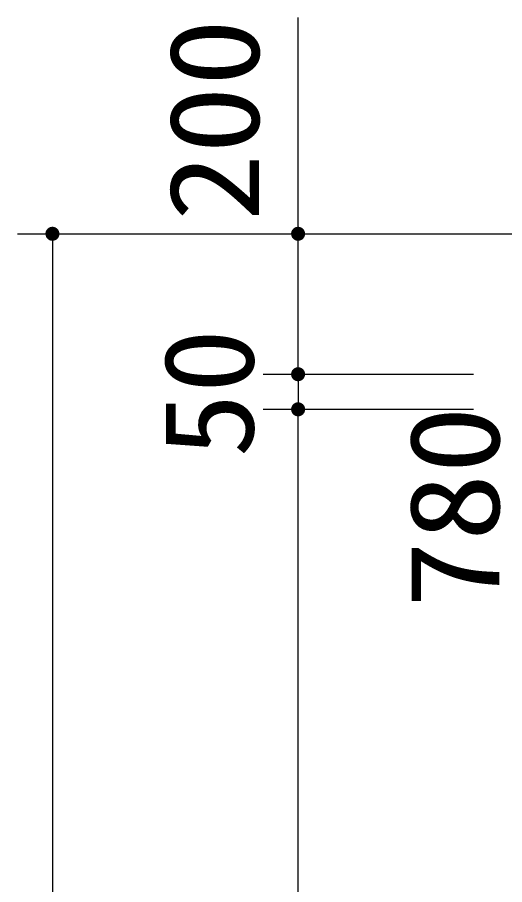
# Model space of a CAD drawing. Units: millimetres, scale not verified. Extents: x -14850 to 14850, y -10500 to 10500.
# Drawn here: x -11220 to -10526, y -4272 to -3036 of the extents above; entities that cross this region are included whole.
import ezdxf
from ezdxf.enums import TextEntityAlignment as Align

# ---------------------------------------------------------------- set-up
doc = ezdxf.new("R2010")
doc.units = ezdxf.units.MM
doc.header["$LTSCALE"] = 50
doc.layers.add('0-5_製作', color=5, linetype='Continuous', lineweight=25)
doc.styles.add('ＭＳ ゴシック', font='')
doc.styles.get('ＭＳ ゴシック').set_extended_font_data('MS Gothic')

msp = doc.modelspace()

# ---------------------------------------------------------------- linework, layer by layer
at = {"layer": '0-5_製作', "color": 2}
for p, q in [((-10820.38, -3344.6), (-10820.38, -3036.32)), ((-11220.38, -3344.6), (-10337.02, -3344.6)), ((-11170.38, -3344.6), (-11170.38, -5974.6)), ((-10820.38, -3544.6), (-10820.38, -3344.6)), ((-10870.38, -3544.6), (-10570.38, -3544.6)), ((-10820.38, -3544.6), (-10820.38, -3594.6)), ((-10870.38, -3594.6), (-10570.38, -3594.6)), ((-10870.38, -3594.6), (-10570.38, -3594.6)), ((-10820.38, -5624.6), (-10820.38, -3594.6))]:
    msp.add_line(p, q, dxfattribs=at)
at = {"layer": '0-5_製作'}
for points in [[(-11172.87, -3334.91), (-11170.38, -3344.6), (-11174.06, -3335.3)], [(-11172.87, -3334.91), (-11170.38, -3334.6), (-11170.38, -3344.6)], [(-11171.63, -3334.68), (-11170.38, -3334.6), (-11172.87, -3334.91)], [(-11170.38, -3334.6), (-11160.38, -3344.6), (-11170.38, -3344.6)], [(-11169.75, -3334.62), (-11160.38, -3344.6), (-11170.38, -3334.6)], [(-11168.5, -3334.78), (-11160.38, -3344.6), (-11169.75, -3334.62)], [(-11167.29, -3335.09), (-11160.38, -3344.6), (-11168.5, -3334.78)], [(-11166.12, -3335.55), (-11160.38, -3344.6), (-11167.29, -3335.09)], [(-10822.87, -3334.91), (-10820.38, -3344.6), (-10824.06, -3335.3)], [(-10822.87, -3334.91), (-10820.38, -3334.6), (-10820.38, -3344.6)], [(-10821.63, -3334.68), (-10820.38, -3334.6), (-10822.87, -3334.91)], [(-10820.38, -3334.6), (-10810.38, -3344.6), (-10820.38, -3344.6)], [(-10819.75, -3334.62), (-10810.38, -3344.6), (-10820.38, -3334.6)], [(-10818.5, -3334.78), (-10810.38, -3344.6), (-10819.75, -3334.62)], [(-10817.29, -3335.09), (-10810.38, -3344.6), (-10818.5, -3334.78)], [(-10816.12, -3335.55), (-10810.38, -3344.6), (-10817.29, -3335.09)], [(-11180.36, -3343.97), (-11170.38, -3344.6), (-11180.38, -3344.6)], [(-11180.38, -3344.6), (-11179.14, -3349.42), (-11180.3, -3345.85)], [(-11180.38, -3344.6), (-11178.47, -3350.48), (-11179.14, -3349.42)], [(-11170.38, -3344.6), (-11178.47, -3350.48), (-11180.38, -3344.6)], [(-11180.2, -3342.73), (-11170.38, -3344.6), (-11180.36, -3343.97)], [(-11180.3, -3345.85), (-11179.68, -3348.28), (-11180.06, -3347.09)], [(-11180.3, -3345.85), (-11179.14, -3349.42), (-11179.68, -3348.28)], [(-11179.89, -3341.51), (-11170.38, -3344.6), (-11180.2, -3342.73)], [(-11179.43, -3340.34), (-11170.38, -3344.6), (-11179.89, -3341.51)], [(-11178.82, -3339.24), (-11170.38, -3344.6), (-11179.43, -3340.34)], [(-11178.08, -3338.23), (-11170.38, -3344.6), (-11178.82, -3339.24)], [(-11170.38, -3344.6), (-11177.67, -3351.45), (-11178.47, -3350.48)], [(-11177.22, -3337.31), (-11170.38, -3344.6), (-11178.08, -3338.23)], [(-11170.38, -3344.6), (-11176.75, -3352.31), (-11177.67, -3351.45)], [(-11176.26, -3336.51), (-11170.38, -3344.6), (-11177.22, -3337.31)], [(-11170.38, -3344.6), (-11175.74, -3353.04), (-11176.75, -3352.31)], [(-11175.2, -3335.84), (-11170.38, -3344.6), (-11176.26, -3336.51)], [(-11170.38, -3344.6), (-11174.64, -3353.65), (-11175.74, -3353.04)], [(-11174.06, -3335.3), (-11170.38, -3344.6), (-11175.2, -3335.84)], [(-11170.38, -3344.6), (-11173.47, -3354.11), (-11174.64, -3353.65)], [(-11170.38, -3344.6), (-11172.25, -3354.42), (-11173.47, -3354.11)], [(-11170.38, -3344.6), (-11171.01, -3354.58), (-11172.25, -3354.42)], [(-11170.38, -3344.6), (-11170.38, -3354.6), (-11171.01, -3354.58)], [(-11170.38, -3344.6), (-11169.12, -3354.52), (-11170.38, -3354.6)], [(-11170.38, -3344.6), (-11167.89, -3354.29), (-11169.12, -3354.52)], [(-11170.38, -3344.6), (-11166.7, -3353.9), (-11167.89, -3354.29)], [(-11160.38, -3344.6), (-11166.7, -3353.9), (-11170.38, -3344.6)], [(-11160.38, -3344.6), (-11165.56, -3353.36), (-11166.7, -3353.9)], [(-11165.02, -3336.16), (-11160.38, -3344.6), (-11166.12, -3335.55)], [(-11160.38, -3344.6), (-11164.5, -3352.69), (-11165.56, -3353.36)], [(-11164, -3336.89), (-11160.38, -3344.6), (-11165.02, -3336.16)], [(-11160.38, -3344.6), (-11163.53, -3351.89), (-11164.5, -3352.69)], [(-11163.09, -3337.75), (-11160.38, -3344.6), (-11164, -3336.89)], [(-11160.38, -3344.6), (-11162.67, -3350.97), (-11163.53, -3351.89)], [(-11162.29, -3338.72), (-11160.38, -3344.6), (-11163.09, -3337.75)], [(-11160.38, -3344.6), (-11161.93, -3349.96), (-11162.67, -3350.97)], [(-11161.62, -3339.78), (-11160.38, -3344.6), (-11162.29, -3338.72)], [(-11160.38, -3344.6), (-11161.33, -3348.86), (-11161.93, -3349.96)], [(-11161.62, -3339.78), (-11160.46, -3343.35), (-11160.38, -3344.6)], [(-11161.08, -3340.92), (-11160.46, -3343.35), (-11161.62, -3339.78)], [(-11160.38, -3344.6), (-11160.87, -3347.69), (-11161.33, -3348.86)], [(-11161.08, -3340.92), (-11160.69, -3342.11), (-11160.46, -3343.35)], [(-11160.38, -3344.6), (-11160.56, -3346.47), (-11160.87, -3347.69)], [(-11160.38, -3344.6), (-11160.4, -3345.23), (-11160.56, -3346.47)], [(-10830.36, -3343.97), (-10820.38, -3344.6), (-10830.38, -3344.6)], [(-10830.38, -3344.6), (-10829.14, -3349.42), (-10830.3, -3345.85)], [(-10830.38, -3344.6), (-10828.47, -3350.48), (-10829.14, -3349.42)], [(-10820.38, -3344.6), (-10828.47, -3350.48), (-10830.38, -3344.6)], [(-10830.2, -3342.73), (-10820.38, -3344.6), (-10830.36, -3343.97)], [(-10830.3, -3345.85), (-10829.68, -3348.28), (-10830.06, -3347.09)], [(-10830.3, -3345.85), (-10829.14, -3349.42), (-10829.68, -3348.28)], [(-10829.89, -3341.51), (-10820.38, -3344.6), (-10830.2, -3342.73)], [(-10829.43, -3340.34), (-10820.38, -3344.6), (-10829.89, -3341.51)], [(-10828.82, -3339.24), (-10820.38, -3344.6), (-10829.43, -3340.34)], [(-10828.08, -3338.23), (-10820.38, -3344.6), (-10828.82, -3339.24)], [(-10820.38, -3344.6), (-10827.67, -3351.45), (-10828.47, -3350.48)], [(-10827.22, -3337.31), (-10820.38, -3344.6), (-10828.08, -3338.23)], [(-10820.38, -3344.6), (-10826.75, -3352.31), (-10827.67, -3351.45)], [(-10826.26, -3336.51), (-10820.38, -3344.6), (-10827.22, -3337.31)], [(-10820.38, -3344.6), (-10825.74, -3353.04), (-10826.75, -3352.31)], [(-10825.2, -3335.84), (-10820.38, -3344.6), (-10826.26, -3336.51)], [(-10820.38, -3344.6), (-10824.64, -3353.65), (-10825.74, -3353.04)], [(-10824.06, -3335.3), (-10820.38, -3344.6), (-10825.2, -3335.84)], [(-10820.38, -3344.6), (-10823.47, -3354.11), (-10824.64, -3353.65)], [(-10820.38, -3344.6), (-10822.25, -3354.42), (-10823.47, -3354.11)], [(-10820.38, -3344.6), (-10821.01, -3354.58), (-10822.25, -3354.42)], [(-10820.38, -3344.6), (-10820.38, -3354.6), (-10821.01, -3354.58)], [(-10820.38, -3344.6), (-10819.12, -3354.52), (-10820.38, -3354.6)], [(-10820.38, -3344.6), (-10817.89, -3354.29), (-10819.12, -3354.52)], [(-10820.38, -3344.6), (-10816.7, -3353.9), (-10817.89, -3354.29)], [(-10810.38, -3344.6), (-10816.7, -3353.9), (-10820.38, -3344.6)], [(-10810.38, -3344.6), (-10815.56, -3353.36), (-10816.7, -3353.9)], [(-10815.02, -3336.16), (-10810.38, -3344.6), (-10816.12, -3335.55)], [(-10810.38, -3344.6), (-10814.5, -3352.69), (-10815.56, -3353.36)], [(-10814, -3336.89), (-10810.38, -3344.6), (-10815.02, -3336.16)], [(-10810.38, -3344.6), (-10813.53, -3351.89), (-10814.5, -3352.69)], [(-10813.09, -3337.75), (-10810.38, -3344.6), (-10814, -3336.89)], [(-10810.38, -3344.6), (-10812.67, -3350.97), (-10813.53, -3351.89)], [(-10812.29, -3338.72), (-10810.38, -3344.6), (-10813.09, -3337.75)], [(-10810.38, -3344.6), (-10811.93, -3349.96), (-10812.67, -3350.97)], [(-10811.62, -3339.78), (-10810.38, -3344.6), (-10812.29, -3338.72)], [(-10810.38, -3344.6), (-10811.33, -3348.86), (-10811.93, -3349.96)], [(-10811.62, -3339.78), (-10810.46, -3343.35), (-10810.38, -3344.6)], [(-10811.08, -3340.92), (-10810.46, -3343.35), (-10811.62, -3339.78)], [(-10810.38, -3344.6), (-10810.87, -3347.69), (-10811.33, -3348.86)], [(-10811.08, -3340.92), (-10810.69, -3342.11), (-10810.46, -3343.35)], [(-10810.38, -3344.6), (-10810.56, -3346.47), (-10810.87, -3347.69)], [(-10810.38, -3344.6), (-10810.4, -3345.23), (-10810.56, -3346.47)], [(-10830.36, -3543.97), (-10820.38, -3544.6), (-10830.38, -3544.6)], [(-10830.38, -3544.6), (-10828.47, -3550.48), (-10830.3, -3545.85)], [(-10830.38, -3544.6), (-10827.67, -3551.44), (-10828.47, -3550.48)], [(-10820.38, -3544.6), (-10827.67, -3551.44), (-10830.38, -3544.6)], [(-10830.2, -3542.73), (-10820.38, -3544.6), (-10830.36, -3543.97)], [(-10829.89, -3541.51), (-10820.38, -3544.6), (-10830.2, -3542.73)], [(-10829.43, -3540.34), (-10820.38, -3544.6), (-10829.89, -3541.51)], [(-10828.82, -3539.24), (-10820.38, -3544.6), (-10829.43, -3540.34)], [(-10828.08, -3538.23), (-10820.38, -3544.6), (-10828.82, -3539.24)], [(-10827.22, -3537.31), (-10820.38, -3544.6), (-10828.08, -3538.23)], [(-10820.38, -3544.6), (-10826.75, -3552.3), (-10827.67, -3551.44)], [(-10826.26, -3536.51), (-10820.38, -3544.6), (-10827.22, -3537.31)], [(-10820.38, -3544.6), (-10825.74, -3553.04), (-10826.75, -3552.3)], [(-10825.2, -3535.84), (-10820.38, -3544.6), (-10826.26, -3536.51)], [(-10820.38, -3544.6), (-10824.64, -3553.65), (-10825.74, -3553.04)], [(-10824.06, -3535.3), (-10820.38, -3544.6), (-10825.2, -3535.84)], [(-10820.38, -3544.6), (-10823.47, -3554.11), (-10824.64, -3553.65)], [(-10822.87, -3534.91), (-10820.38, -3544.6), (-10824.06, -3535.3)], [(-10820.38, -3544.6), (-10822.25, -3554.42), (-10823.47, -3554.11)], [(-10822.87, -3534.91), (-10820.38, -3534.6), (-10820.38, -3544.6)], [(-10821.63, -3534.68), (-10820.38, -3534.6), (-10822.87, -3534.91)], [(-10820.38, -3544.6), (-10821.01, -3554.58), (-10822.25, -3554.42)], [(-10820.38, -3544.6), (-10820.38, -3554.6), (-10821.01, -3554.58)], [(-10820.38, -3534.6), (-10810.38, -3544.6), (-10820.38, -3544.6)], [(-10819.75, -3534.62), (-10810.38, -3544.6), (-10820.38, -3534.6)], [(-10820.38, -3544.6), (-10819.12, -3554.52), (-10820.38, -3554.6)], [(-10820.38, -3544.6), (-10817.89, -3554.29), (-10819.12, -3554.52)], [(-10820.38, -3544.6), (-10816.7, -3553.9), (-10817.89, -3554.29)], [(-10810.38, -3544.6), (-10816.7, -3553.9), (-10820.38, -3544.6)], [(-10818.5, -3534.78), (-10810.38, -3544.6), (-10819.75, -3534.62)], [(-10817.29, -3535.09), (-10810.38, -3544.6), (-10818.5, -3534.78)], [(-10816.12, -3535.55), (-10810.38, -3544.6), (-10817.29, -3535.09)], [(-10810.38, -3544.6), (-10815.56, -3553.36), (-10816.7, -3553.9)], [(-10815.02, -3536.16), (-10810.38, -3544.6), (-10816.12, -3535.55)], [(-10810.38, -3544.6), (-10814.5, -3552.69), (-10815.56, -3553.36)], [(-10814, -3536.89), (-10810.38, -3544.6), (-10815.02, -3536.16)], [(-10810.38, -3544.6), (-10813.53, -3551.89), (-10814.5, -3552.69)], [(-10813.09, -3537.75), (-10810.38, -3544.6), (-10814, -3536.89)], [(-10810.38, -3544.6), (-10812.67, -3550.97), (-10813.53, -3551.89)], [(-10812.29, -3538.72), (-10810.38, -3544.6), (-10813.09, -3537.75)], [(-10810.38, -3544.6), (-10811.93, -3549.96), (-10812.67, -3550.97)], [(-10812.29, -3538.72), (-10810.46, -3543.35), (-10810.38, -3544.6)], [(-10811.62, -3539.78), (-10810.46, -3543.35), (-10812.29, -3538.72)], [(-10810.38, -3544.6), (-10811.33, -3548.86), (-10811.93, -3549.96)], [(-10811.62, -3539.78), (-10810.69, -3542.11), (-10810.46, -3543.35)], [(-10811.08, -3540.92), (-10810.69, -3542.11), (-10811.62, -3539.78)], [(-10810.38, -3544.6), (-10810.87, -3547.69), (-10811.33, -3548.86)], [(-10810.38, -3544.6), (-10810.56, -3546.47), (-10810.87, -3547.69)], [(-10810.38, -3544.6), (-10810.4, -3545.23), (-10810.56, -3546.47)], [(-10830.3, -3545.85), (-10829.14, -3549.42), (-10830.06, -3547.09)], [(-10830.3, -3545.85), (-10828.47, -3550.48), (-10829.14, -3549.42)], [(-10830.06, -3547.09), (-10829.14, -3549.42), (-10829.68, -3548.28)], [(-10830.36, -3593.97), (-10820.38, -3594.6), (-10830.38, -3594.6)], [(-10830.36, -3593.97), (-10820.38, -3594.6), (-10830.38, -3594.6)], [(-10830.38, -3594.6), (-10828.47, -3600.48), (-10830.3, -3595.85)], [(-10830.38, -3594.6), (-10827.67, -3601.45), (-10828.47, -3600.48)], [(-10820.38, -3594.6), (-10827.67, -3601.45), (-10830.38, -3594.6)], [(-10830.38, -3594.6), (-10828.47, -3600.48), (-10830.3, -3595.85)], [(-10830.38, -3594.6), (-10827.67, -3601.45), (-10828.47, -3600.48)], [(-10820.38, -3594.6), (-10827.67, -3601.45), (-10830.38, -3594.6)], [(-10830.2, -3592.73), (-10820.38, -3594.6), (-10830.36, -3593.97)], [(-10830.2, -3592.73), (-10820.38, -3594.6), (-10830.36, -3593.97)], [(-10829.89, -3591.51), (-10820.38, -3594.6), (-10830.2, -3592.73)], [(-10829.89, -3591.51), (-10820.38, -3594.6), (-10830.2, -3592.73)], [(-10829.43, -3590.34), (-10820.38, -3594.6), (-10829.89, -3591.51)], [(-10829.43, -3590.34), (-10820.38, -3594.6), (-10829.89, -3591.51)], [(-10828.82, -3589.24), (-10820.38, -3594.6), (-10829.43, -3590.34)], [(-10828.82, -3589.24), (-10820.38, -3594.6), (-10829.43, -3590.34)], [(-10828.08, -3588.23), (-10820.38, -3594.6), (-10828.82, -3589.24)], [(-10828.08, -3588.23), (-10820.38, -3594.6), (-10828.82, -3589.24)], [(-10827.22, -3587.31), (-10820.38, -3594.6), (-10828.08, -3588.23)], [(-10827.22, -3587.31), (-10820.38, -3594.6), (-10828.08, -3588.23)], [(-10820.38, -3594.6), (-10826.75, -3602.31), (-10827.67, -3601.45)], [(-10820.38, -3594.6), (-10826.75, -3602.31), (-10827.67, -3601.45)], [(-10826.26, -3586.51), (-10820.38, -3594.6), (-10827.22, -3587.31)], [(-10826.26, -3586.51), (-10820.38, -3594.6), (-10827.22, -3587.31)], [(-10820.38, -3594.6), (-10825.74, -3603.04), (-10826.75, -3602.31)], [(-10820.38, -3594.6), (-10825.74, -3603.04), (-10826.75, -3602.31)], [(-10825.2, -3585.84), (-10820.38, -3594.6), (-10826.26, -3586.51)], [(-10825.2, -3585.84), (-10820.38, -3594.6), (-10826.26, -3586.51)], [(-10820.38, -3594.6), (-10824.64, -3603.65), (-10825.74, -3603.04)], [(-10820.38, -3594.6), (-10824.64, -3603.65), (-10825.74, -3603.04)], [(-10824.06, -3585.3), (-10820.38, -3594.6), (-10825.2, -3585.84)], [(-10824.06, -3585.3), (-10820.38, -3594.6), (-10825.2, -3585.84)], [(-10820.38, -3594.6), (-10823.47, -3604.11), (-10824.64, -3603.65)], [(-10820.38, -3594.6), (-10823.47, -3604.11), (-10824.64, -3603.65)], [(-10822.87, -3584.91), (-10820.38, -3594.6), (-10824.06, -3585.3)], [(-10822.87, -3584.91), (-10820.38, -3594.6), (-10824.06, -3585.3)], [(-10820.38, -3594.6), (-10822.25, -3604.42), (-10823.47, -3604.11)], [(-10820.38, -3594.6), (-10822.25, -3604.42), (-10823.47, -3604.11)], [(-10822.87, -3584.91), (-10820.38, -3584.6), (-10820.38, -3594.6)], [(-10821.63, -3584.68), (-10820.38, -3584.6), (-10822.87, -3584.91)], [(-10822.87, -3584.91), (-10820.38, -3584.6), (-10820.38, -3594.6)], [(-10821.63, -3584.68), (-10820.38, -3584.6), (-10822.87, -3584.91)], [(-10820.38, -3594.6), (-10821.01, -3604.58), (-10822.25, -3604.42)], [(-10820.38, -3594.6), (-10821.01, -3604.58), (-10822.25, -3604.42)], [(-10820.38, -3594.6), (-10820.38, -3604.6), (-10821.01, -3604.58)], [(-10820.38, -3594.6), (-10820.38, -3604.6), (-10821.01, -3604.58)], [(-10820.38, -3584.6), (-10810.38, -3594.6), (-10820.38, -3594.6)], [(-10819.75, -3584.62), (-10810.38, -3594.6), (-10820.38, -3584.6)], [(-10820.38, -3584.6), (-10810.38, -3594.6), (-10820.38, -3594.6)], [(-10819.75, -3584.62), (-10810.38, -3594.6), (-10820.38, -3584.6)], [(-10820.38, -3594.6), (-10819.12, -3604.52), (-10820.38, -3604.6)], [(-10820.38, -3594.6), (-10817.89, -3604.29), (-10819.12, -3604.52)], [(-10820.38, -3594.6), (-10816.7, -3603.9), (-10817.89, -3604.29)], [(-10810.38, -3594.6), (-10816.7, -3603.9), (-10820.38, -3594.6)], [(-10820.38, -3594.6), (-10819.12, -3604.52), (-10820.38, -3604.6)], [(-10820.38, -3594.6), (-10817.89, -3604.29), (-10819.12, -3604.52)], [(-10820.38, -3594.6), (-10816.7, -3603.9), (-10817.89, -3604.29)], [(-10810.38, -3594.6), (-10816.7, -3603.9), (-10820.38, -3594.6)], [(-10818.5, -3584.78), (-10810.38, -3594.6), (-10819.75, -3584.62)], [(-10818.5, -3584.78), (-10810.38, -3594.6), (-10819.75, -3584.62)], [(-10817.29, -3585.09), (-10810.38, -3594.6), (-10818.5, -3584.78)], [(-10817.29, -3585.09), (-10810.38, -3594.6), (-10818.5, -3584.78)], [(-10816.12, -3585.55), (-10810.38, -3594.6), (-10817.29, -3585.09)], [(-10816.12, -3585.55), (-10810.38, -3594.6), (-10817.29, -3585.09)], [(-10810.38, -3594.6), (-10815.56, -3603.36), (-10816.7, -3603.9)], [(-10810.38, -3594.6), (-10815.56, -3603.36), (-10816.7, -3603.9)], [(-10815.02, -3586.16), (-10810.38, -3594.6), (-10816.12, -3585.55)], [(-10815.02, -3586.16), (-10810.38, -3594.6), (-10816.12, -3585.55)], [(-10810.38, -3594.6), (-10814.5, -3602.69), (-10815.56, -3603.36)], [(-10810.38, -3594.6), (-10814.5, -3602.69), (-10815.56, -3603.36)], [(-10814, -3586.9), (-10810.38, -3594.6), (-10815.02, -3586.16)], [(-10814, -3586.9), (-10810.38, -3594.6), (-10815.02, -3586.16)], [(-10810.38, -3594.6), (-10813.53, -3601.89), (-10814.5, -3602.69)], [(-10810.38, -3594.6), (-10813.53, -3601.89), (-10814.5, -3602.69)], [(-10813.09, -3587.75), (-10810.38, -3594.6), (-10814, -3586.9)], [(-10813.09, -3587.75), (-10810.38, -3594.6), (-10814, -3586.9)], [(-10810.38, -3594.6), (-10812.67, -3600.97), (-10813.53, -3601.89)], [(-10810.38, -3594.6), (-10812.67, -3600.97), (-10813.53, -3601.89)], [(-10812.29, -3588.72), (-10810.38, -3594.6), (-10813.09, -3587.75)], [(-10812.29, -3588.72), (-10810.38, -3594.6), (-10813.09, -3587.75)], [(-10810.38, -3594.6), (-10811.93, -3599.96), (-10812.67, -3600.97)], [(-10810.38, -3594.6), (-10811.93, -3599.96), (-10812.67, -3600.97)], [(-10812.29, -3588.72), (-10810.46, -3593.35), (-10810.38, -3594.6)], [(-10811.62, -3589.78), (-10810.46, -3593.35), (-10812.29, -3588.72)], [(-10812.29, -3588.72), (-10810.46, -3593.35), (-10810.38, -3594.6)], [(-10811.62, -3589.78), (-10810.46, -3593.35), (-10812.29, -3588.72)], [(-10810.38, -3594.6), (-10811.33, -3598.86), (-10811.93, -3599.96)], [(-10810.38, -3594.6), (-10811.33, -3598.86), (-10811.93, -3599.96)], [(-10811.62, -3589.78), (-10810.69, -3592.11), (-10810.46, -3593.35)], [(-10811.08, -3590.92), (-10810.69, -3592.11), (-10811.62, -3589.78)], [(-10811.62, -3589.78), (-10810.69, -3592.11), (-10810.46, -3593.35)], [(-10811.08, -3590.92), (-10810.69, -3592.11), (-10811.62, -3589.78)], [(-10810.38, -3594.6), (-10810.87, -3597.69), (-10811.33, -3598.86)], [(-10810.38, -3594.6), (-10810.87, -3597.69), (-10811.33, -3598.86)], [(-10810.38, -3594.6), (-10810.56, -3596.47), (-10810.87, -3597.69)], [(-10810.38, -3594.6), (-10810.56, -3596.47), (-10810.87, -3597.69)], [(-10810.38, -3594.6), (-10810.4, -3595.23), (-10810.56, -3596.47)], [(-10810.38, -3594.6), (-10810.4, -3595.23), (-10810.56, -3596.47)], [(-10830.3, -3595.85), (-10829.14, -3599.42), (-10830.06, -3597.09)], [(-10830.3, -3595.85), (-10828.47, -3600.48), (-10829.14, -3599.42)], [(-10830.3, -3595.85), (-10829.14, -3599.42), (-10830.06, -3597.09)], [(-10830.3, -3595.85), (-10828.47, -3600.48), (-10829.14, -3599.42)], [(-10830.06, -3597.09), (-10829.14, -3599.42), (-10829.68, -3598.28)], [(-10830.06, -3597.09), (-10829.14, -3599.42), (-10829.68, -3598.28)]]:
    msp.add_solid(points, dxfattribs=at)

# ---------------------------------------------------------------- texts
at = {"layer": '0-5_製作', "color": 4, "style": 'ＭＳ ゴシック'}
for s, width, p in [('200', 1.1, (-10837.63, -3326.67)), ('50', 1.05, (-10845.38, -3663.35)), ('780', 1.1, (-10495.38, -3878.35))]:
    msp.add_text(s, height=128.4, rotation=90, dxfattribs=dict(at, width=width)).set_placement(p, align=Align.BOTTOM_LEFT)

doc.saveas('drawing.dxf')
